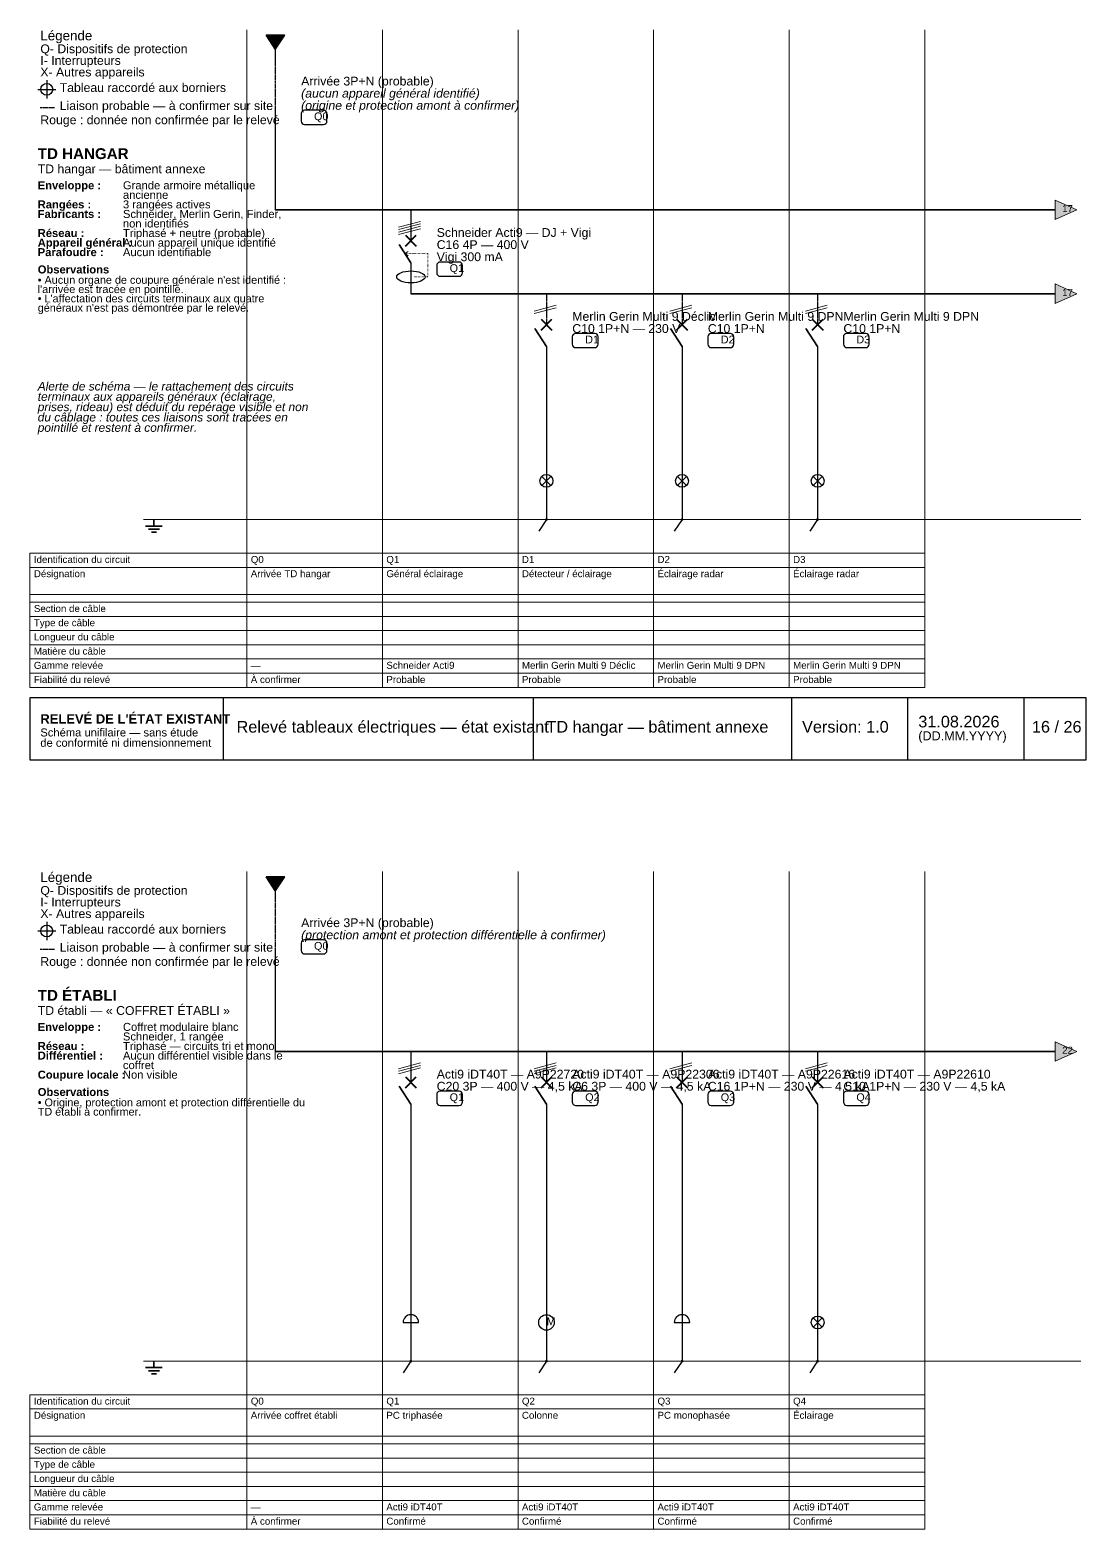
# Model space of a CAD drawing. Header units: millimetres. Extents: x 4 to 1561, y -1145 to 205.
# Drawn here: x 321.2 to 609.8, y -895.3 to -485.6 of the extents above; entities that cross this region are included whole.
import ezdxf

# ---------------------------------------------------------------- set-up
doc = ezdxf.new("R2010")
doc.units = ezdxf.units.MM
doc.header["$LTSCALE"] = 0.5
doc.linetypes.add('DASHED', pattern=[1.524, 1.27, -0.254])
doc.linetypes.add('DOT', pattern=[0.508, 0, -0.508])
for name, color, linetype, lineweight, plot in [('RENVOIS_FOLIO', 5, 'Continuous', 0, False), ('SCHEMA', 7, 'Continuous', 0, False), ('SCHEMA_PROBABLE', 7, 'DASHED', 0, False), ('SYMBOLES', 7, 'Continuous', 0, False), ('TERRE', 3, 'Continuous', 0, False), ('TEXTE', 7, 'Continuous', 0, False), ('TEXTE_A_CONFIRMER', 1, 'Continuous', 0, False), ('TRAME', 253, 'Continuous', 0, False)]:
    doc.layers.add(name, color=color, linetype=linetype, lineweight=lineweight, plot=plot)
doc.styles.add('SCHEMA', font='arial.ttf')
doc.styles.add('SCHEMA_GRAS', font='arialbd.ttf')
doc.styles.add('SCHEMA_ITAL', font='ariali.ttf')

msp = doc.modelspace()

# ---------------------------------------------------------------- hatches: boundary and pattern name
at = {"layer": 'RENVOIS_FOLIO'}
for points in [[(601.3, -532.13), (607.3, -534.78), (601.3, -537.42)], [(601.3, -555.06), (607.3, -557.71), (601.3, -560.35)], [(601.3, -762.13), (607.3, -764.78), (601.3, -767.42)]]:
    msp.add_hatch(color=7, dxfattribs=at).paths.add_polyline_path(points)
at = {"layer": 'SCHEMA'}
for points in [[(385.79, -487.05), (390.73, -487.05), (388.26, -490.93)], [(385.79, -717.05), (390.73, -717.05), (388.26, -720.93)]]:
    msp.add_hatch(color=7, dxfattribs=at).paths.add_polyline_path(points)
h = msp.add_hatch(color=7, dxfattribs=at)
edge = h.paths.add_edge_path()
edge.add_arc((462.34, -619.44), 0.388, 0, 360)
h = msp.add_hatch(color=7, dxfattribs=at)
edge = h.paths.add_edge_path()
edge.add_arc((499.39, -619.44), 0.388, 0, 360)
h = msp.add_hatch(color=7, dxfattribs=at)
edge = h.paths.add_edge_path()
edge.add_arc((536.43, -619.44), 0.388, 0, 360)
h = msp.add_hatch(color=7, dxfattribs=at)
edge = h.paths.add_edge_path()
edge.add_arc((425.3, -849.44), 0.388, 0, 360)
h = msp.add_hatch(color=7, dxfattribs=at)
edge = h.paths.add_edge_path()
edge.add_arc((462.34, -849.44), 0.388, 0, 360)
h = msp.add_hatch(color=7, dxfattribs=at)
edge = h.paths.add_edge_path()
edge.add_arc((499.39, -849.44), 0.388, 0, 360)
h = msp.add_hatch(color=7, dxfattribs=at)
edge = h.paths.add_edge_path()
edge.add_arc((536.43, -849.44), 0.388, 0, 360)

# ---------------------------------------------------------------- linework, layer by layer
at = {"layer": 'RENVOIS_FOLIO'}
for points in [[(601.3, -532.13), (607.3, -534.78), (601.3, -537.42)], [(601.3, -555.06), (607.3, -557.71), (601.3, -560.35)], [(601.3, -762.13), (607.3, -764.78), (601.3, -767.42)]]:
    msp.add_lwpolyline(points, close=True, dxfattribs=at)
at = {"layer": 'SCHEMA', "lineweight": 30}
for p, q in [((388.26, -490.93), (388.26, -493.4)), ((325.82, -499.4), (325.82, -504.34)), ((323.35, -501.87), (328.29, -501.87)), ((388.26, -507.87), (388.26, -534.78)), ((425.3, -534.78), (425.3, -543.24)), ((425.3, -549.24), (425.3, -557.71)), ((462.34, -572.17), (462.34, -619.44)), ((499.39, -572.17), (499.39, -619.44)), ((536.43, -572.17), (536.43, -619.44)), ((461.11, -610.1), (463.58, -607.63)), ((461.11, -607.63), (463.58, -610.1)), ((498.15, -610.1), (500.62, -607.63)), ((498.15, -607.63), (500.62, -610.1)), ((535.19, -610.1), (537.66, -607.63)), ((535.19, -607.63), (537.66, -610.1)), ((462.34, -619.44), (460.23, -622.62)), ((499.39, -619.44), (497.27, -622.62)), ((536.43, -619.44), (534.31, -622.62)), ((388.26, -720.93), (388.26, -723.4)), ((323.35, -731.87), (328.29, -731.87)), ((325.82, -729.4), (325.82, -734.34)), ((388.26, -737.87), (388.26, -764.78)), ((425.3, -764.78), (425.3, -773.24)), ((462.34, -764.78), (462.34, -773.24)), ((499.39, -764.78), (499.39, -773.24)), ((536.43, -764.78), (536.43, -773.24)), ((425.3, -779.24), (425.3, -849.44)), ((462.34, -779.24), (462.34, -849.44)), ((499.39, -779.24), (499.39, -849.44)), ((536.43, -779.24), (536.43, -849.44)), ((423.19, -838.86), (427.42, -838.86)), ((497.27, -838.86), (501.5, -838.86)), ((535.19, -840.1), (537.66, -837.63)), ((535.19, -837.63), (537.66, -840.1)), ((425.3, -849.44), (423.19, -852.62)), ((462.34, -849.44), (460.23, -852.62)), ((499.39, -849.44), (497.27, -852.62)), ((536.43, -849.44), (534.31, -852.62))]:
    msp.add_line(p, q, dxfattribs=at)
at = {"layer": 'SCHEMA', "lineweight": 35}
for p, q in [((388.26, -534.78), (601.3, -534.78)), ((422.13, -544.3), (425.3, -549.24)), ((425.3, -557.71), (601.3, -557.71)), ((459.17, -567.23), (462.34, -572.17)), ((496.21, -567.23), (499.39, -572.17)), ((533.25, -567.23), (536.43, -572.17)), ((352.81, -621.21), (357.39, -621.21)), ((353.62, -622.06), (356.58, -622.06)), ((355.1, -619.44), (355.1, -621.21)), ((354.39, -622.9), (355.81, -622.9)), ((388.26, -764.78), (601.3, -764.78)), ((422.13, -774.3), (425.3, -779.24)), ((459.17, -774.3), (462.34, -779.24)), ((496.21, -774.3), (499.39, -779.24)), ((533.25, -774.3), (536.43, -779.24)), ((352.81, -851.21), (357.39, -851.21)), ((353.62, -852.06), (356.58, -852.06)), ((355.1, -849.44), (355.1, -851.21)), ((354.39, -852.9), (355.81, -852.9))]:
    msp.add_line(p, q, dxfattribs=at)
at = {"layer": 'SCHEMA', "lineweight": 40}
for p, q in [((423.82, -544.73), (426.78, -541.76)), ((423.82, -541.76), (426.78, -544.73)), ((460.86, -567.66), (463.83, -564.69)), ((460.86, -564.69), (463.83, -567.66)), ((497.9, -567.66), (500.87, -564.69)), ((497.9, -564.69), (500.87, -567.66)), ((534.95, -567.66), (537.91, -564.69)), ((534.95, -564.69), (537.91, -567.66)), ((423.82, -774.73), (426.78, -771.76)), ((423.82, -771.76), (426.78, -774.73)), ((460.86, -774.73), (463.83, -771.76)), ((460.86, -771.76), (463.83, -774.73)), ((497.9, -774.73), (500.87, -771.76)), ((497.9, -771.76), (500.87, -774.73)), ((534.95, -774.73), (537.91, -771.76)), ((534.95, -771.76), (537.91, -774.73))]:
    msp.add_line(p, q, dxfattribs=at)
at = {"layer": 'SCHEMA', "lineweight": 35}
for points in [[(385.79, -487.05), (390.73, -487.05), (388.26, -490.93)], [(385.79, -717.05), (390.73, -717.05), (388.26, -720.93)]]:
    msp.add_lwpolyline(points, close=True, dxfattribs=at)
at = {"layer": 'SCHEMA', "lineweight": 30}
for centre, radius in [((325.82, -501.87), 1.62), ((462.34, -608.86), 1.76), ((499.39, -608.86), 1.76), ((536.43, -608.86), 1.76), ((325.82, -731.87), 1.62), ((462.34, -838.86), 2.12), ((536.43, -838.86), 1.76)]:
    msp.add_circle(centre, radius, dxfattribs=at)
for centre in [(425.3, -838.86), (499.39, -838.86)]:
    msp.add_arc(centre, 2.12, 0, 180, dxfattribs=at)
msp.add_ellipse((425.3, -553.12), major_axis=(3.88, 0), ratio=0.418182, dxfattribs=at)
at = {"layer": 'SCHEMA_PROBABLE', "lineweight": 30}
for p, q in [((388.26, -493.4), (388.26, -501.87)), ((388.26, -501.87), (388.26, -507.87)), ((324.06, -506.81), (327.94, -506.81)), ((462.34, -557.71), (462.34, -566.17)), ((499.39, -557.71), (499.39, -566.17)), ((536.43, -557.71), (536.43, -566.17)), ((388.26, -723.4), (388.26, -731.87)), ((388.26, -731.87), (388.26, -737.87)), ((324.06, -736.81), (327.94, -736.81))]:
    msp.add_line(p, q, dxfattribs=at)
at = {"layer": 'SYMBOLES', "lineweight": 20}
for p, q in [((421.95, -539.54), (427.95, -537.95)), ((421.95, -540.21), (427.95, -538.62)), ((421.95, -540.88), (427.95, -539.29)), ((421.95, -541.55), (427.95, -539.96)), ((423.75, -546.77), (424.6, -546.14)), ((423.75, -546.77), (424.6, -547.41)), ((458.99, -562.47), (464.99, -560.88)), ((496.03, -562.47), (502.03, -560.88)), ((533.08, -562.47), (539.07, -560.88)), ((458.99, -563.14), (464.99, -561.55)), ((496.03, -563.14), (502.03, -561.55)), ((533.08, -563.14), (539.07, -561.55)), ((421.95, -769.54), (427.95, -767.95)), ((421.95, -770.21), (427.95, -768.62)), ((421.95, -770.88), (427.95, -769.29)), ((458.99, -769.54), (464.99, -767.95)), ((458.99, -770.21), (464.99, -768.62)), ((458.99, -770.88), (464.99, -769.29)), ((496.03, -769.54), (502.03, -767.95)), ((496.03, -770.21), (502.03, -768.62)), ((533.08, -769.54), (539.07, -767.95)), ((533.08, -770.21), (539.07, -768.62))]:
    msp.add_line(p, q, dxfattribs=at)
at = {"layer": 'SYMBOLES', "linetype": 'DOT', "lineweight": 20}
for p, q in [((423.75, -546.77), (429.89, -546.77)), ((429.89, -546.77), (429.89, -553.12)), ((429.89, -553.12), (426.01, -553.12))]:
    msp.add_line(p, q, dxfattribs=at)
at = {"layer": 'SYMBOLES', "lineweight": 15}
for p, q in [((321.23, -628.62), (565.71, -628.62)), ((321.23, -665.31), (321.23, -628.62)), ((380.5, -665.31), (380.5, -628.62)), ((417.54, -665.31), (417.54, -628.62)), ((454.58, -665.31), (454.58, -628.62)), ((491.62, -665.31), (491.62, -628.62)), ((528.67, -665.31), (528.67, -628.62)), ((565.71, -665.31), (565.71, -628.62)), ((321.23, -632.5), (565.71, -632.5)), ((321.23, -639.91), (565.71, -639.91)), ((321.23, -642.02), (565.71, -642.02)), ((321.23, -645.9), (565.71, -645.9)), ((321.23, -649.78), (565.71, -649.78)), ((321.23, -653.66), (565.71, -653.66)), ((321.23, -657.54), (565.71, -657.54)), ((321.23, -661.42), (565.71, -661.42)), ((321.23, -665.31), (565.71, -665.31)), ((321.23, -858.62), (565.71, -858.62)), ((321.23, -895.31), (321.23, -858.62)), ((380.5, -895.31), (380.5, -858.62)), ((417.54, -895.31), (417.54, -858.62)), ((454.58, -895.31), (454.58, -858.62)), ((491.62, -895.31), (491.62, -858.62)), ((528.67, -895.31), (528.67, -858.62)), ((565.71, -895.31), (565.71, -858.62)), ((321.23, -862.5), (565.71, -862.5)), ((321.23, -869.91), (565.71, -869.91)), ((321.23, -872.02), (565.71, -872.02)), ((321.23, -875.9), (565.71, -875.9)), ((321.23, -879.78), (565.71, -879.78)), ((321.23, -883.66), (565.71, -883.66)), ((321.23, -887.54), (565.71, -887.54)), ((321.23, -891.42), (565.71, -891.42)), ((321.23, -895.31), (565.71, -895.31))]:
    msp.add_line(p, q, dxfattribs=at)
at = {"layer": 'SYMBOLES', "lineweight": 25}
for p, q in [((374.15, -685.06), (374.15, -668.13)), ((458.82, -685.06), (458.82, -668.13)), ((529.37, -685.06), (529.37, -668.13)), ((561.12, -685.06), (561.12, -668.13)), ((592.87, -685.06), (592.87, -668.13))]:
    msp.add_line(p, q, dxfattribs=at)
for points in [[(396.23, -511.47), (401.45, -511.47, 0.414214), (402.37, -510.55), (402.37, -508.5, 0.414214), (401.45, -507.59), (396.23, -507.59, 0.414214), (395.32, -508.5), (395.32, -510.55, 0.414214)], [(433.28, -552.95), (438.5, -552.95, 0.414214), (439.41, -552.03), (439.41, -549.98, 0.414214), (438.5, -549.07), (433.28, -549.07, 0.414214), (432.36, -549.98), (432.36, -552.03, 0.414214)], [(470.32, -572.45), (475.54, -572.45, 0.414214), (476.46, -571.54), (476.46, -569.49, 0.414214), (475.54, -568.57), (470.32, -568.57, 0.414214), (469.4, -569.49), (469.4, -571.54, 0.414214)], [(507.36, -572.45), (512.58, -572.45, 0.414214), (513.5, -571.54), (513.5, -569.49, 0.414214), (512.58, -568.57), (507.36, -568.57, 0.414214), (506.44, -569.49), (506.44, -571.54, 0.414214)], [(544.4, -572.45), (549.62, -572.45, 0.414214), (550.54, -571.54), (550.54, -569.49, 0.414214), (549.62, -568.57), (544.4, -568.57, 0.414214), (543.48, -569.49), (543.48, -571.54, 0.414214)], [(396.23, -738.15), (401.45, -738.15, 0.414214), (402.37, -737.23), (402.37, -735.19, 0.414214), (401.45, -734.27), (396.23, -734.27, 0.414214), (395.32, -735.19), (395.32, -737.23, 0.414214)], [(433.28, -779.52), (438.5, -779.52, 0.414214), (439.41, -778.61), (439.41, -776.56, 0.414214), (438.5, -775.64), (433.28, -775.64, 0.414214), (432.36, -776.56), (432.36, -778.61, 0.414214)], [(470.32, -779.52), (475.54, -779.52, 0.414214), (476.46, -778.61), (476.46, -776.56, 0.414214), (475.54, -775.64), (470.32, -775.64, 0.414214), (469.4, -776.56), (469.4, -778.61, 0.414214)], [(507.36, -779.52), (512.58, -779.52, 0.414214), (513.5, -778.61), (513.5, -776.56, 0.414214), (512.58, -775.64), (507.36, -775.64, 0.414214), (506.44, -776.56), (506.44, -778.61, 0.414214)], [(544.4, -779.52), (549.62, -779.52, 0.414214), (550.54, -778.61), (550.54, -776.56, 0.414214), (549.62, -775.64), (544.4, -775.64, 0.414214), (543.48, -776.56), (543.48, -778.61, 0.414214)]]:
    msp.add_lwpolyline(points, format="xyb", close=True, dxfattribs=at)
msp.add_lwpolyline([(321.23, -685.06), (609.77, -685.06), (609.77, -668.13), (321.23, -668.13)], close=True, dxfattribs=at)
at = {"layer": 'TERRE', "color": 3}
for p, q in [((352.28, -619.44), (608.36, -619.44)), ((352.28, -849.44), (608.36, -849.44))]:
    msp.add_line(p, q, dxfattribs=at)
at = {"layer": 'TERRE', "color": 2, "linetype": 'DASHED'}
for p, q in [((353.69, -619.44), (608.36, -619.44)), ((353.69, -849.44), (608.36, -849.44))]:
    msp.add_line(p, q, dxfattribs=at)
at = {"layer": 'TRAME'}
for p, q in [((380.5, -665.31), (380.5, -485.64)), ((417.54, -665.31), (417.54, -485.64)), ((454.58, -665.31), (454.58, -485.64)), ((491.62, -665.31), (491.62, -485.64)), ((528.67, -665.31), (528.67, -485.64)), ((565.71, -665.31), (565.71, -485.64)), ((380.5, -895.31), (380.5, -715.64)), ((417.54, -895.31), (417.54, -715.64)), ((454.58, -895.31), (454.58, -715.64)), ((491.62, -895.31), (491.62, -715.64)), ((528.67, -895.31), (528.67, -715.64)), ((565.71, -895.31), (565.71, -715.64))]:
    msp.add_line(p, q, dxfattribs=at)

# ---------------------------------------------------------------- texts
at = {"layer": 'TEXTE'}
for s, height, style, p in [('Légende', 2.611, 'SCHEMA', (324.06, -488.47)), ('Q- Dispositifs de protection', 2.3989, 'SCHEMA', (324.06, -491.99)), ('I- Interrupteurs', 2.3989, 'SCHEMA', (324.06, -495.17)), ('X- Autres appareils', 2.3989, 'SCHEMA', (324.06, -498.34)), ('Arrivée 3P+N (probable)', 2.3989, 'SCHEMA', (395.32, -500.81)), ('Tableau raccordé aux borniers', 2.3989, 'SCHEMA', (329.35, -502.58)), ('Liaison probable — à confirmer sur site', 2.3989, 'SCHEMA', (329.35, -507.52)), ('Q0', 2.117, 'SCHEMA', (398.84, -510.3)), ('TD HANGAR', 2.963, 'SCHEMA_GRAS', (323.35, -520.92)), ('TD hangar — bâtiment annexe', 2.3989, 'SCHEMA', (323.35, -524.8)), ('Enveloppe :', 2.1872, 'SCHEMA_GRAS', (323.35, -529.18)), ('Grande armoire métallique', 2.1872, 'SCHEMA', (346.63, -529.18)), ('Rangées :', 2.187, 'SCHEMA_GRAS', (323.35, -534.4)), ('3 rangées actives', 2.1872, 'SCHEMA', (346.63, -534.4)), ('ancienne', 2.187, 'SCHEMA', (346.63, -531.79)), ('Fabricants :', 2.1872, 'SCHEMA_GRAS', (323.35, -537.01)), ('Schneider, Merlin Gerin, Finder,', 2.1872, 'SCHEMA', (346.63, -537.01)), ('17', 1.905, 'SCHEMA', (603.24, -535.41)), ('Réseau :', 2.187, 'SCHEMA_GRAS', (323.35, -542.23)), ('Triphasé + neutre (probable)', 2.1872, 'SCHEMA', (346.63, -542.23)), ('non identifiés', 2.1872, 'SCHEMA', (346.63, -539.62)), ('Schneider Acti9 — DJ + Vigi', 2.3989, 'SCHEMA', (432.36, -542.19)), ('Appareil général :', 2.1872, 'SCHEMA_GRAS', (323.35, -544.84)), ('Aucun appareil unique identifié', 2.1872, 'SCHEMA', (346.63, -544.84)), ('C16 4P — 400 V', 2.3989, 'SCHEMA', (432.36, -545.5)), ('Parafoudre :', 2.1872, 'SCHEMA_GRAS', (323.35, -547.45)), ('Aucun identifiable', 2.1872, 'SCHEMA', (346.63, -547.45)), ('Vigi 300 mA', 2.3989, 'SCHEMA', (432.36, -548.82)), ("• Aucun organe de coupure générale n'est identifié :", 2.1167, 'SCHEMA', (323.35, -555)), ('Observations', 2.1872, 'SCHEMA_GRAS', (323.35, -552.18)), ('Q1', 2.117, 'SCHEMA', (435.89, -551.78)), ("l'arrivée est tracée en pointillé.", 2.1167, 'SCHEMA', (323.35, -557.54)), ('17', 1.905, 'SCHEMA', (603.24, -558.34)), ("• L'affectation des circuits terminaux aux quatre", 2.1167, 'SCHEMA', (323.35, -560.08)), ("généraux n'est pas démontrée par le relevé.", 2.1167, 'SCHEMA', (323.35, -562.62)), ('Merlin Gerin Multi 9 Déclic', 2.3989, 'SCHEMA', (469.4, -565.12)), ('Merlin Gerin Multi 9 DPN', 2.3989, 'SCHEMA', (506.44, -565.12)), ('Merlin Gerin Multi 9 DPN', 2.3989, 'SCHEMA', (543.48, -565.12)), ('C10 1P+N — 230 V', 2.3989, 'SCHEMA', (469.4, -568.43)), ('D1', 2.117, 'SCHEMA', (472.93, -571.29)), ('C10 1P+N', 2.399, 'SCHEMA', (506.44, -568.43)), ('D2', 2.117, 'SCHEMA', (509.97, -571.29)), ('C10 1P+N', 2.399, 'SCHEMA', (543.48, -568.43)), ('D3', 2.117, 'SCHEMA', (547.01, -571.29)), ('Identification du circuit', 1.905, 'SCHEMA', (322.29, -631.3)), ('Q0', 1.905, 'SCHEMA', (381.56, -631.3)), ('Q1', 1.905, 'SCHEMA', (418.6, -631.3)), ('D1', 1.905, 'SCHEMA', (455.64, -631.3)), ('D2', 1.905, 'SCHEMA', (492.68, -631.3)), ('D3', 1.905, 'SCHEMA', (529.73, -631.3)), ('Désignation', 1.905, 'SCHEMA', (322.29, -635.18)), ('Arrivée TD hangar', 1.905, 'SCHEMA', (381.56, -635.18)), ('Général éclairage', 1.905, 'SCHEMA', (418.6, -635.18)), ('Détecteur / éclairage', 1.905, 'SCHEMA', (455.64, -635.18)), ('Éclairage radar', 1.905, 'SCHEMA', (492.68, -635.18)), ('Éclairage radar', 1.905, 'SCHEMA', (529.73, -635.18)), ('Section de câble', 1.905, 'SCHEMA', (322.29, -644.7)), ('Type de câble', 1.905, 'SCHEMA', (322.29, -648.58)), ('Longueur du câble', 1.905, 'SCHEMA', (322.29, -652.46)), ('Matière du câble', 1.905, 'SCHEMA', (322.29, -656.35)), ('Gamme relevée', 1.905, 'SCHEMA', (322.29, -660.23)), ('—', 1.91, 'SCHEMA', (381.56, -660.23)), ('Schneider Acti9', 1.905, 'SCHEMA', (418.6, -660.23)), ('Merlin Gerin Multi 9 Déclic', 1.905, 'SCHEMA', (455.64, -660.23)), ('Merlin Gerin Multi 9 DPN', 1.905, 'SCHEMA', (492.68, -660.23)), ('Merlin Gerin Multi 9 DPN', 1.905, 'SCHEMA', (529.73, -660.23)), ('Fiabilité du relevé', 1.905, 'SCHEMA', (322.29, -664.11)), ('Probable', 1.905, 'SCHEMA', (418.6, -664.11)), ('Probable', 1.905, 'SCHEMA', (455.64, -664.11)), ('Probable', 1.905, 'SCHEMA', (492.68, -664.11)), ('Probable', 1.905, 'SCHEMA', (529.73, -664.11)), ("RELEVÉ DE L'ÉTAT EXISTANT", 2.54, 'SCHEMA_GRAS', (324.06, -675.18)), ('Relevé tableaux électriques — état existant', 3.175, 'SCHEMA', (377.68, -677.65)), ('TD hangar — bâtiment annexe', 3.175, 'SCHEMA', (462.34, -677.65)), ('Version: 1.0', 3.175, 'SCHEMA', (532.19, -677.65)), ('31.08.2026', 3.175, 'SCHEMA', (563.94, -676.24)), ('16 / 26', 3.175, 'SCHEMA', (594.99, -677.65)), ('de conformité ni dimensionnement', 2.1872, 'SCHEMA', (324.06, -681.53)), ('Schéma unifilaire — sans étude', 2.1872, 'SCHEMA', (324.06, -678.71)), ('(DD.MM.YYYY)', 2.4694, 'SCHEMA', (563.94, -679.77)), ('Légende', 2.611, 'SCHEMA', (324.06, -718.47)), ('Q- Dispositifs de protection', 2.3989, 'SCHEMA', (324.06, -721.99)), ('I- Interrupteurs', 2.3989, 'SCHEMA', (324.06, -725.17)), ('X- Autres appareils', 2.3989, 'SCHEMA', (324.06, -728.34)), ('Arrivée 3P+N (probable)', 2.3989, 'SCHEMA', (395.32, -730.81)), ('Tableau raccordé aux borniers', 2.3989, 'SCHEMA', (329.35, -732.58)), ('Liaison probable — à confirmer sur site', 2.3989, 'SCHEMA', (329.35, -737.52)), ('Q0', 2.117, 'SCHEMA', (398.84, -736.99)), ('TD ÉTABLI', 2.963, 'SCHEMA_GRAS', (323.35, -750.92)), ('TD établi — « COFFRET ÉTABLI »', 2.3989, 'SCHEMA', (323.35, -754.8)), ('Enveloppe :', 2.1872, 'SCHEMA_GRAS', (323.35, -759.18)), ('Coffret modulaire blanc', 2.1872, 'SCHEMA', (346.63, -759.18)), ('Schneider, 1 rangée', 2.1872, 'SCHEMA', (346.63, -761.79)), ('Réseau :', 2.187, 'SCHEMA_GRAS', (323.35, -764.4)), ('Différentiel :', 2.1872, 'SCHEMA_GRAS', (323.35, -767.01)), ('Aucun différentiel visible dans le', 2.1872, 'SCHEMA', (346.63, -767.01)), ('Triphasé — circuits tri et mono', 2.1872, 'SCHEMA', (346.63, -764.4)), ('22', 1.905, 'SCHEMA', (603.24, -765.41)), ('Coupure locale :', 2.1872, 'SCHEMA_GRAS', (323.35, -772.23)), ('coffret', 2.187, 'SCHEMA', (346.63, -769.62)), ('Non visible', 2.1872, 'SCHEMA', (346.63, -772.23)), ('Acti9 iDT40T — A9P22720', 2.3989, 'SCHEMA', (432.36, -772.19)), ('Acti9 iDT40T — A9P22306', 2.3989, 'SCHEMA', (469.4, -772.19)), ('Acti9 iDT40T — A9P22616', 2.3989, 'SCHEMA', (506.44, -772.19)), ('Acti9 iDT40T — A9P22610', 2.3989, 'SCHEMA', (543.48, -772.19)), ('C20 3P — 400 V — 4,5 kA', 2.3989, 'SCHEMA', (432.36, -775.5)), ('C6 3P — 400 V — 4,5 kA', 2.3989, 'SCHEMA', (469.4, -775.5)), ('C16 1P+N — 230 V — 4,5 kA', 2.3989, 'SCHEMA', (506.44, -775.5)), ('C10 1P+N — 230 V — 4,5 kA', 2.3989, 'SCHEMA', (543.48, -775.5)), ('• Origine, protection amont et protection différentielle du', 2.1167, 'SCHEMA', (323.35, -779.78)), ('Observations', 2.1872, 'SCHEMA_GRAS', (323.35, -776.96)), ('Q1', 2.117, 'SCHEMA', (435.89, -778.36)), ('Q2', 2.117, 'SCHEMA', (472.93, -778.36)), ('Q3', 2.117, 'SCHEMA', (509.97, -778.36)), ('Q4', 2.117, 'SCHEMA', (547.01, -778.36)), ('TD établi à confirmer.', 2.1167, 'SCHEMA', (323.35, -782.32)), ('M', 2.12, 'SCHEMA', (462.34, -839.6)), ('Identification du circuit', 1.905, 'SCHEMA', (322.29, -861.3)), ('Q0', 1.905, 'SCHEMA', (381.56, -861.3)), ('Q1', 1.905, 'SCHEMA', (418.6, -861.3)), ('Q2', 1.905, 'SCHEMA', (455.64, -861.3)), ('Q3', 1.905, 'SCHEMA', (492.68, -861.3)), ('Q4', 1.905, 'SCHEMA', (529.73, -861.3)), ('Désignation', 1.905, 'SCHEMA', (322.29, -865.18)), ('Arrivée coffret établi', 1.905, 'SCHEMA', (381.56, -865.18)), ('PC triphasée', 1.905, 'SCHEMA', (418.6, -865.18)), ('Colonne', 1.905, 'SCHEMA', (455.64, -865.18)), ('PC monophasée', 1.905, 'SCHEMA', (492.68, -865.18)), ('Éclairage', 1.905, 'SCHEMA', (529.73, -865.18)), ('Type de câble', 1.905, 'SCHEMA', (322.29, -878.58)), ('Section de câble', 1.905, 'SCHEMA', (322.29, -874.7)), ('Longueur du câble', 1.905, 'SCHEMA', (322.29, -882.46)), ('Matière du câble', 1.905, 'SCHEMA', (322.29, -886.35)), ('Gamme relevée', 1.905, 'SCHEMA', (322.29, -890.23)), ('Acti9 iDT40T', 1.905, 'SCHEMA', (418.6, -890.23)), ('Acti9 iDT40T', 1.905, 'SCHEMA', (455.64, -890.23)), ('Acti9 iDT40T', 1.905, 'SCHEMA', (492.68, -890.23)), ('Acti9 iDT40T', 1.905, 'SCHEMA', (529.73, -890.23)), ('Fiabilité du relevé', 1.905, 'SCHEMA', (322.29, -894.11)), ('—', 1.91, 'SCHEMA', (381.56, -890.23)), ('Confirmé', 1.905, 'SCHEMA', (418.6, -894.11)), ('Confirmé', 1.905, 'SCHEMA', (455.64, -894.11)), ('Confirmé', 1.905, 'SCHEMA', (492.68, -894.11)), ('Confirmé', 1.905, 'SCHEMA', (529.73, -894.11))]:
    msp.add_text(s, height=height, dxfattribs=dict(at, style=style)).set_placement(p)
at = {"layer": 'TEXTE_A_CONFIRMER'}
for s, height, style, p in [('(aucun appareil général identifié)', 2.3989, 'SCHEMA_ITAL', (395.32, -504.13)), ('(origine et protection amont à confirmer)', 2.3989, 'SCHEMA_ITAL', (395.32, -507.44)), ('Rouge : donnée non confirmée par le relevé', 2.3989, 'SCHEMA', (324.06, -511.4)), ('Alerte de schéma — le rattachement des circuits', 2.3283, 'SCHEMA_ITAL', (323.35, -584.17)), ('terminaux aux appareils généraux (éclairage,', 2.3283, 'SCHEMA_ITAL', (323.35, -586.99)), ('prises, rideau) est déduit du repérage visible et non', 2.3283, 'SCHEMA_ITAL', (323.35, -589.81)), ('pointillé et restent à confirmer.', 2.3283, 'SCHEMA_ITAL', (323.35, -595.46)), ('du câblage : toutes ces liaisons sont tracées en', 2.3283, 'SCHEMA_ITAL', (323.35, -592.63)), ('À confirmer', 1.905, 'SCHEMA', (381.56, -664.11)), ('(protection amont et protection différentielle à confirmer)', 2.3989, 'SCHEMA_ITAL', (395.32, -734.13)), ('Rouge : donnée non confirmée par le relevé', 2.3989, 'SCHEMA', (324.06, -741.4)), ('À confirmer', 1.905, 'SCHEMA', (381.56, -894.11))]:
    msp.add_text(s, height=height, dxfattribs=dict(at, style=style)).set_placement(p)

doc.saveas('drawing.dxf')
